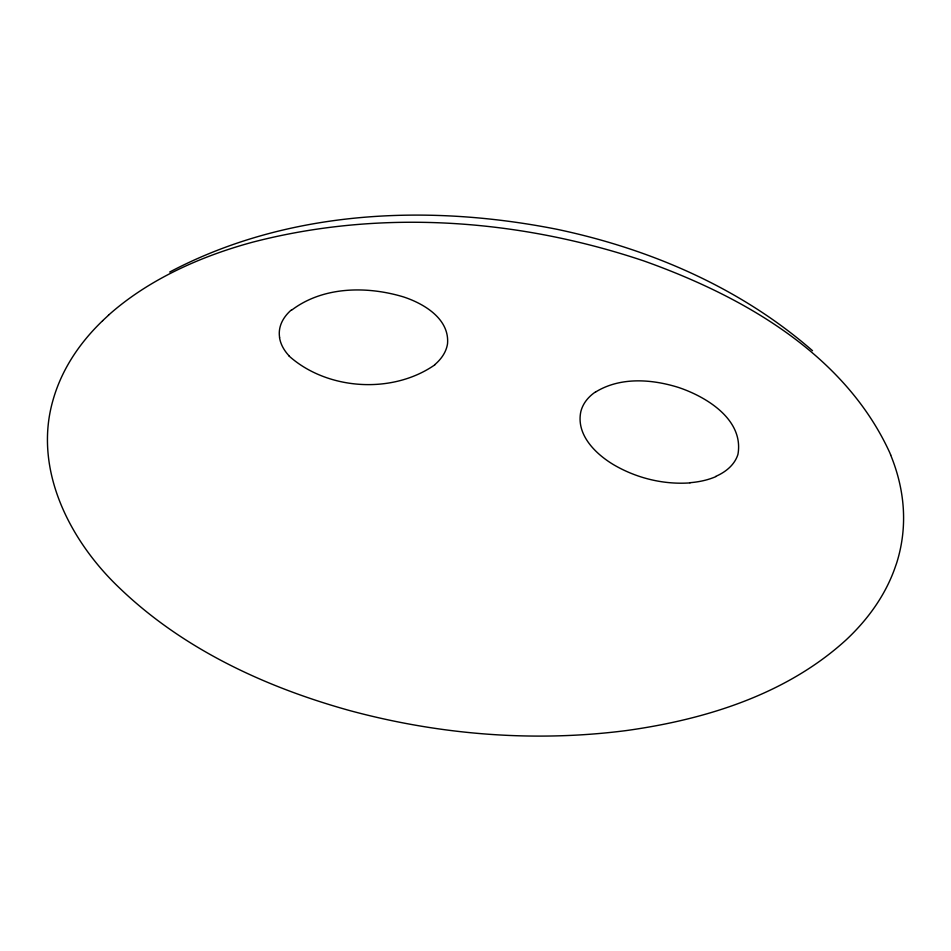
<?xml version="1.0" encoding="UTF-8"?>
<svg xmlns="http://www.w3.org/2000/svg" width="951" height="951" viewBox="0 0 951 951"><rect width="100%" height="100%" fill="white"/><g stroke="black" fill="none" stroke-linecap="round" stroke-linejoin="round"><path stroke-width="1.43" d="M102.601 320.725L108.557 315.197M434.892 364.792C392.561 394.403 327.251 390.397 288.807 355.805M291.517 310.252C322.9 286.287 366.967 285.882 403.474 296.914C423.956 303.619 449.561 318.835 447.541 343.632A81.251 46.444 2.4 0 1 434.714 364.72M595.897 391.836C620.551 376.774 651.899 379.128 678.467 387.437C706.688 396.864 744.027 419.76 737.952 454.34A78.422 46.73 14.8 0 1 715.687 476.403M169.694 272.045C287.666 209.719 427.926 203.74 556.81 229.262C649.925 248.841 740.401 287.725 812.511 350.717M689.998 482.882C663.632 484.772 636.754 478.21 613.942 464.908C595.754 454.138 575.949 434.892 580.811 411.735A78.362 47.693 14.4 0 1 595.754 391.741M890.742 455.065L889.649 452.426C844.286 353.653 742.41 296.07 644.053 261.002C518.77 218.873 380.875 208.78 252.36 242.255L248.27 243.385A422.422 251.444 7.6 0 0 108.497 315.173M715.913 476.594A79.932 47.277 14.4 0 1 689.903 482.704M279.618 337.557A81.429 45.47 2.7 0 1 291.137 310.109M288.985 355.757A82.987 46.183 3.2 0 1 279.535 337.557M890.683 455.077A421.424 250.256 7.2 0 1 896.615 563.158L894.511 569.162A415.504 246.701 7.1 0 1 846.128 639.88C786.227 694.539 705.487 719.515 626.638 730.523C534.177 742.517 439.493 734.838 349.588 710.54C265.507 687.169 183.293 649.236 119.767 588.241C70.112 541.25 33.023 469.818 52.911 400.49A417.037 248.544 7.7 0 1 102.613 320.737"/></g></svg>
